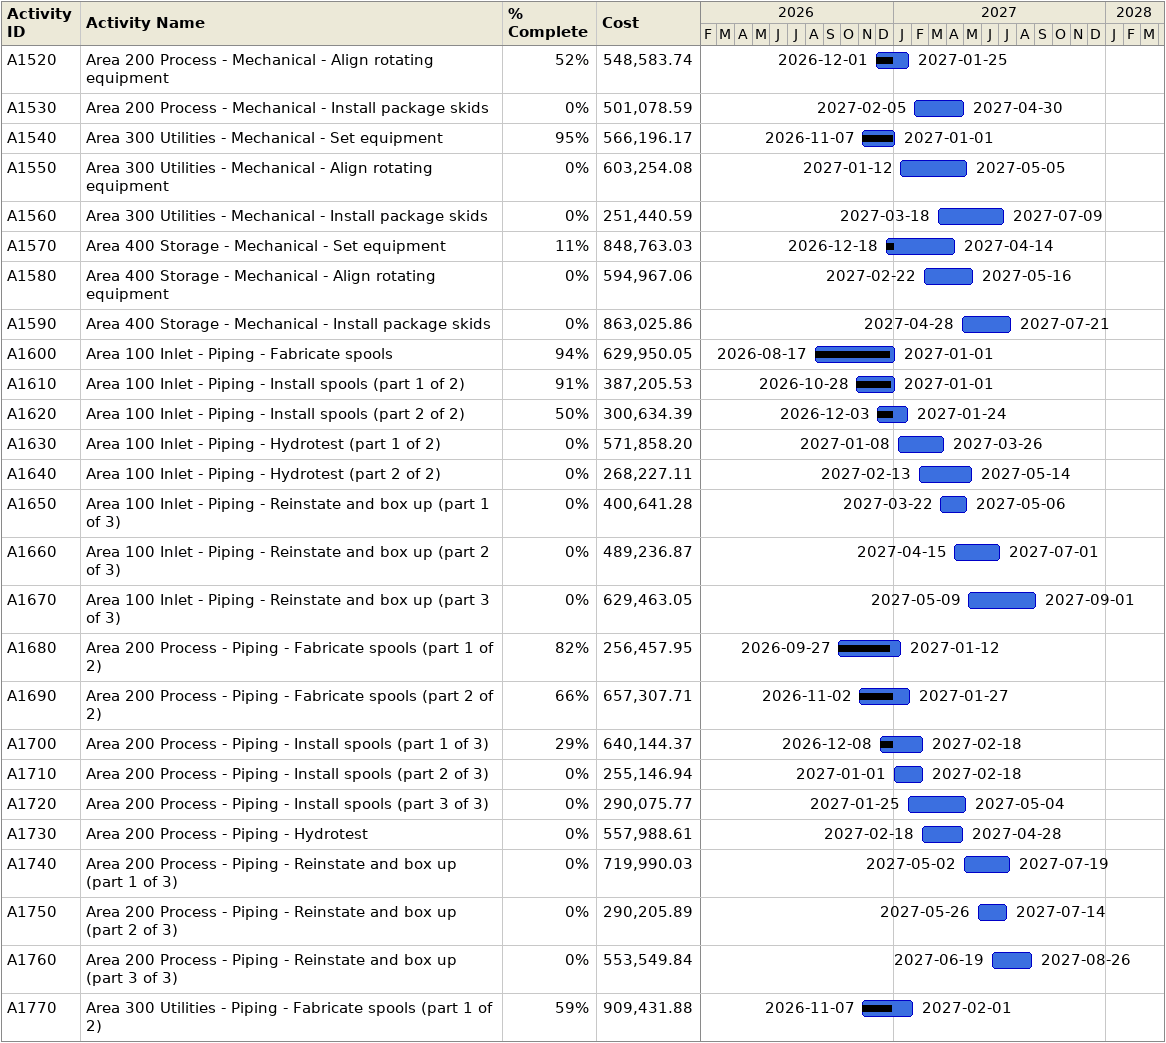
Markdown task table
| ID | Task | Start | Finish | % complete | Cost |
|---|---|---|---|---|---|
| A1520 | Area 200 Process - Mechanical - Align rotating equipment | 2026-12-01 | 2027-01-25 | 52 | 548583.74 |
| A1530 | Area 200 Process - Mechanical - Install package skids | 2027-02-05 | 2027-04-30 | 0 | 501078.59 |
| A1540 | Area 300 Utilities - Mechanical - Set equipment | 2026-11-07 | 2027-01-01 | 95 | 566196.17 |
| A1550 | Area 300 Utilities - Mechanical - Align rotating equipment | 2027-01-12 | 2027-05-05 | 0 | 603254.08 |
| A1560 | Area 300 Utilities - Mechanical - Install package skids | 2027-03-18 | 2027-07-09 | 0 | 251440.59 |
| A1570 | Area 400 Storage - Mechanical - Set equipment | 2026-12-18 | 2027-04-14 | 11 | 848763.03 |
| A1580 | Area 400 Storage - Mechanical - Align rotating equipment | 2027-02-22 | 2027-05-16 | 0 | 594967.06 |
| A1590 | Area 400 Storage - Mechanical - Install package skids | 2027-04-28 | 2027-07-21 | 0 | 863025.86 |
| A1600 | Area 100 Inlet - Piping - Fabricate spools | 2026-08-17 | 2027-01-01 | 94 | 629950.05 |
| A1610 | Area 100 Inlet - Piping - Install spools (part 1 of 2) | 2026-10-28 | 2027-01-01 | 91 | 387205.53 |
| A1620 | Area 100 Inlet - Piping - Install spools (part 2 of 2) | 2026-12-03 | 2027-01-24 | 50 | 300634.39 |
| A1630 | Area 100 Inlet - Piping - Hydrotest (part 1 of 2) | 2027-01-08 | 2027-03-26 | 0 | 571858.20 |
| A1640 | Area 100 Inlet - Piping - Hydrotest (part 2 of 2) | 2027-02-13 | 2027-05-14 | 0 | 268227.11 |
| A1650 | Area 100 Inlet - Piping - Reinstate and box up (part 1 of 3) | 2027-03-22 | 2027-05-06 | 0 | 400641.28 |
| A1660 | Area 100 Inlet - Piping - Reinstate and box up (part 2 of 3) | 2027-04-15 | 2027-07-01 | 0 | 489236.87 |
| A1670 | Area 100 Inlet - Piping - Reinstate and box up (part 3 of 3) | 2027-05-09 | 2027-09-01 | 0 | 629463.05 |
| A1680 | Area 200 Process - Piping - Fabricate spools (part 1 of 2) | 2026-09-27 | 2027-01-12 | 82 | 256457.95 |
| A1690 | Area 200 Process - Piping - Fabricate spools (part 2 of 2) | 2026-11-02 | 2027-01-27 | 66 | 657307.71 |
| A1700 | Area 200 Process - Piping - Install spools (part 1 of 3) | 2026-12-08 | 2027-02-18 | 29 | 640144.37 |
| A1710 | Area 200 Process - Piping - Install spools (part 2 of 3) | 2027-01-01 | 2027-02-18 | 0 | 255146.94 |
| A1720 | Area 200 Process - Piping - Install spools (part 3 of 3) | 2027-01-25 | 2027-05-04 | 0 | 290075.77 |
| A1730 | Area 200 Process - Piping - Hydrotest | 2027-02-18 | 2027-04-28 | 0 | 557988.61 |
| A1740 | Area 200 Process - Piping - Reinstate and box up (part 1 of 3) | 2027-05-02 | 2027-07-19 | 0 | 719990.03 |
| A1750 | Area 200 Process - Piping - Reinstate and box up (part 2 of 3) | 2027-05-26 | 2027-07-14 | 0 | 290205.89 |
| A1760 | Area 200 Process - Piping - Reinstate and box up (part 3 of 3) | 2027-06-19 | 2027-08-26 | 0 | 553549.84 |
| A1770 | Area 300 Utilities - Piping - Fabricate spools (part 1 of 2) | 2026-11-07 | 2027-02-01 | 59 | 909431.88 |
